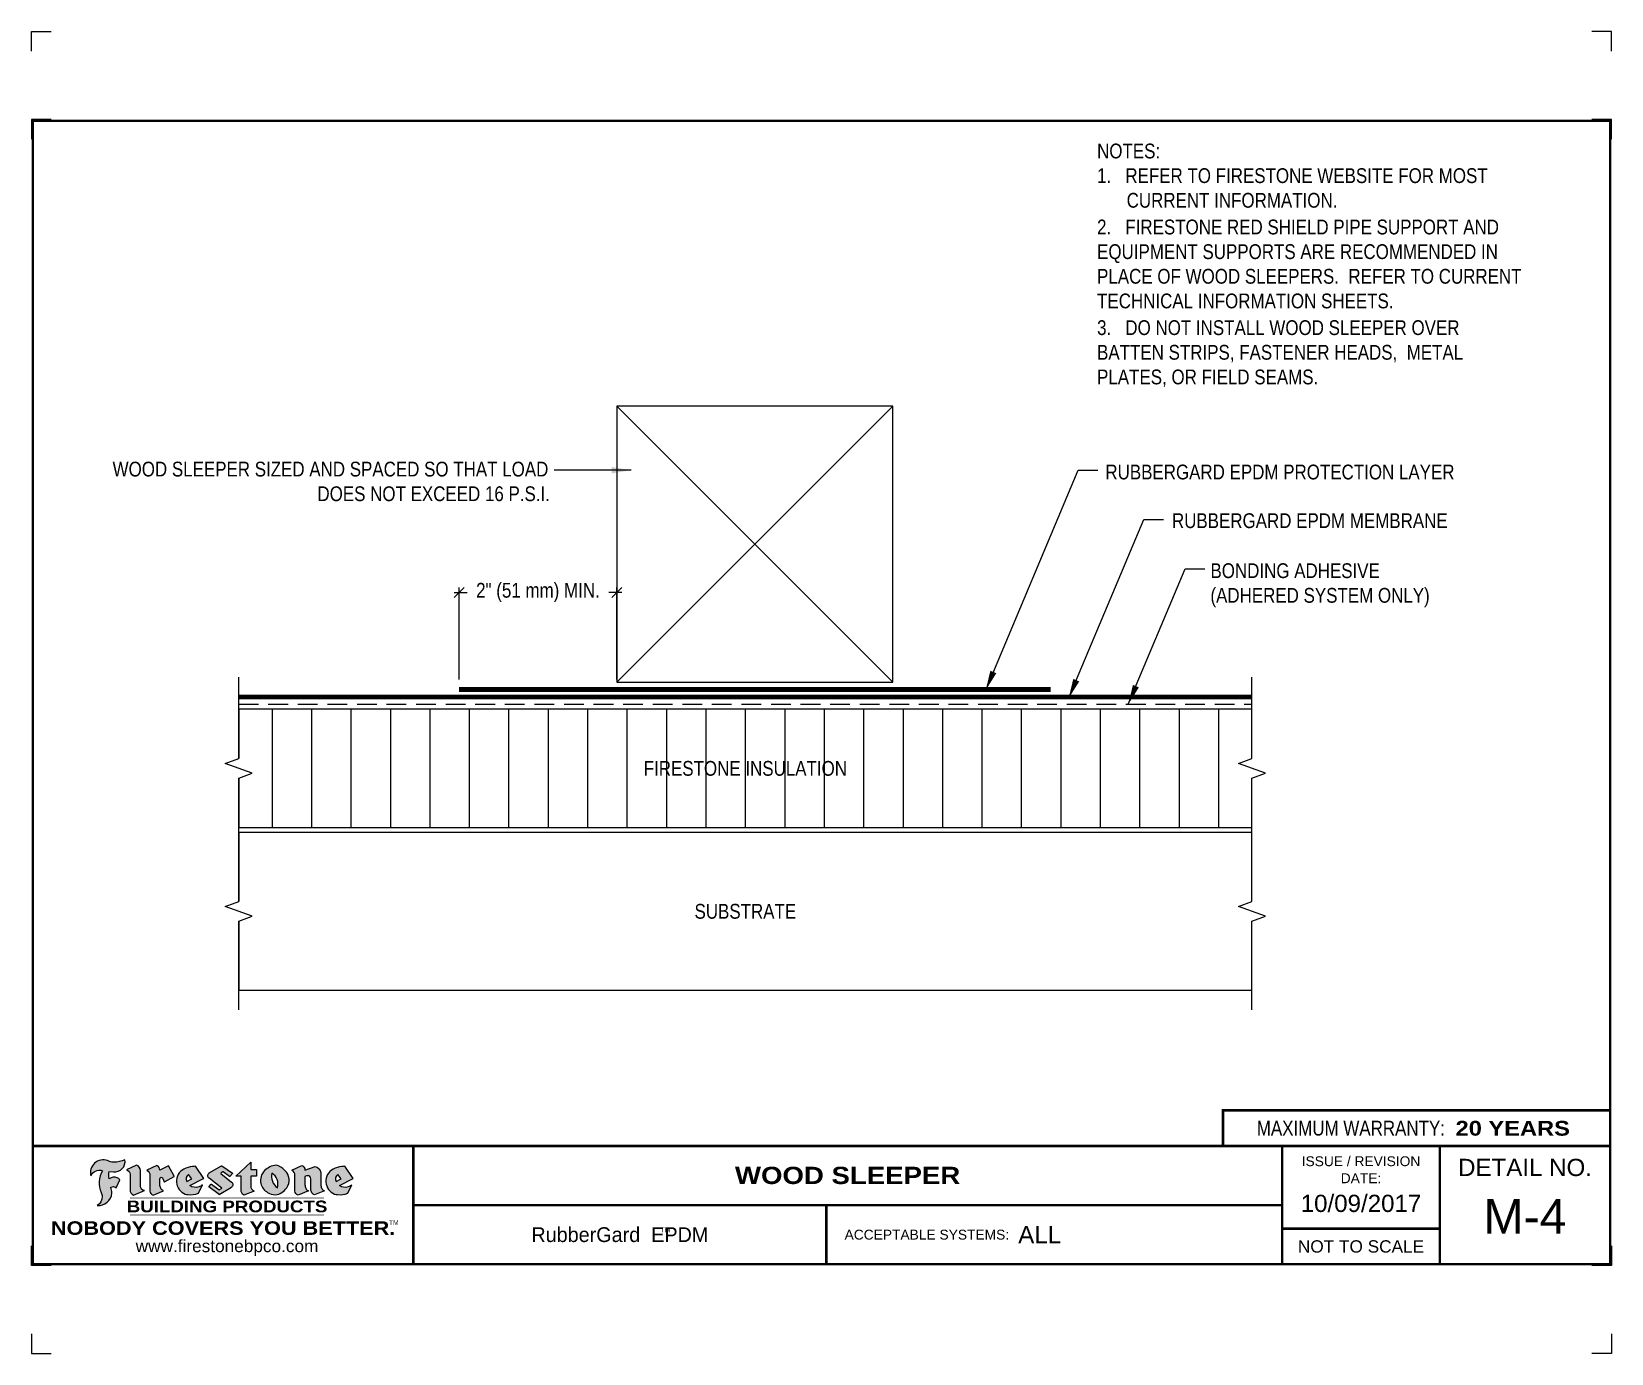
# Model space of a CAD drawing. Header units: inches. Extents: x 299.4 to 319.5, y -152.4 to -135.7.
import ezdxf
from ezdxf.enums import TextEntityAlignment as Align

# ---------------------------------------------------------------- set-up
doc = ezdxf.new("R2010")
doc.units = ezdxf.units.IN
doc.header["$MEASUREMENT"] = 0
doc.linetypes.add('HIDDEN', pattern=[0.375, 0.25, -0.125])
doc.layers.get('0').update_dxf_attribs({"linetype": 'CONTINUOUS'})
doc.layers.get('DEFPOINTS').update_dxf_attribs({"linetype": 'CONTINUOUS'})
for name, color, linetype in [('FSBP-ADHESIVE', 1, 'HIDDEN'), ('FSBP-ANNO-NOTE', 7, 'CONTINUOUS'), ('FSBP-INSULATION', 7, 'CONTINUOUS'), ('FSBP-MEMBRANE', 7, 'CONTINUOUS'), ('FSBP-SUBSTRATE-GENERIC', 9, 'CONTINUOUS'), ('FSBP-TTLB', 7, 'CONTINUOUS'), ('FSBP-TTLB-BORDER', 7, 'CONTINUOUS'), ('FSBP-TTLB-TEXT', 7, 'CONTINUOUS'), ('FSBP-WOOD', 7, 'CONTINUOUS')]:
    doc.layers.add(name, color=color, linetype=linetype)
doc.styles.add('FSBP_ARIAL', font='arial.ttf')
doc.styles.add('FSBP_ARIAL_BOLD', font='')
doc.styles.add('FSBP_ARIAL_NAR', font='ARIALN.TTF')
doc.styles.add('FSBP_BANKGOTHIC', font='bgothm.ttf')
doc.styles.get('FSBP_ARIAL_BOLD').set_extended_font_data('Arial Black')
doc.dimstyles.new('FSBP-DIM', dxfattribs={"dimtxt": 0.1875, "dimasz": 0.125, "dimexe": 0.0625, "dimexo": 0.125, "dimgap": 0.125, "dimtad": 0, "dimdec": 0, "dimzin": 1, "dimdsep": 46, "dimlunit": 4, "dimtxsty": 'FSBP_ARIAL_NAR', "dimblk": 'OBLIQUE', "dimcen": 0.09375, "dimdle": 0.0625, "dimclrd": 256, "dimclre": 256, "dimclrt": 256, "dimadec": 0, "dimazin": 0, "dimtfac": 1, "dimtdec": 0, "dimtmove": 1, "dimatfit": 3, "dimfxl": 1, "dimtolj": 1, "dimtzin": 0, "dimlwd": -1, "dimlwe": -1, "dimarcsym": 0})
doc.dimstyles.new('FSBP-LEADER', dxfattribs={"dimtxt": 0.1875, "dimasz": 0.25, "dimexe": 0.0625, "dimexo": 0.125, "dimgap": 0.125, "dimtad": 0, "dimtih": 1, "dimtoh": 1, "dimdec": 4, "dimzin": 0, "dimdsep": 46, "dimlunit": 4, "dimtxsty": 'FSBP_ARIAL_NAR', "dimcen": 0.09375, "dimclrd": 256, "dimclre": 256, "dimclrt": 256, "dimadec": 0, "dimazin": 0, "dimtfac": 1, "dimtdec": 4, "dimtofl": 0, "dimtmove": 0, "dimatfit": 3, "dimfxl": 1, "dimtolj": 1, "dimtzin": 0, "dimlwd": -1, "dimlwe": -1, "dimarcsym": 0})

# ---------------------------------------------------------------- blocks, each defined once
blk = doc.blocks.new('TTLB-EPDM_1')
at = {"layer": 'FSBP-TTLB-TEXT'}
h = blk.add_hatch(color=1, dxfattribs=at)
edge = h.paths.add_edge_path()
edge.add_arc((1.037309769669573, -0.1982514792917306), 0.1319107607348553, 264.0410451462098, 370.3106169565175)
edge.add_arc((1.027551646585694, 0.1214293576525799), 0.3273056962876235, 270.05058356628535, 295.23459397187514, ccw=False)
edge.add_arc((1.022801957313345, -0.06680179986895154), 0.1391656561713503, 249.3281275763668, 272.0749124149863, ccw=False)
edge.add_line((0.9736743133014443, -0.1970076156048179), (0.9474927838574558, -0.1852745150568325))
edge.add_arc((0.8939498971398288, -0.3394262635682071), 0.1631857907024099, 70.84590087378872, 194.3325259843273)
edge.add_arc((0.8444260109029493, -0.4259936440910768), 0.1179914261095279, 70.96950098067128, 156.9641407594482, ccw=False)
edge.add_arc((1.153141409296894, -0.4684497516079468), 0.3110405457095052, 150.3231137483159, 203.2084295854517)
edge.add_arc((0.7562495500622943, -0.6412608153899899), 0.1218587156617311, 0.8849157075190988, 24.34668939894999, ccw=False)
edge.add_arc((0.7493781665697374, -0.6475258110744375), 0.1289731377238325, -58.36655102076742, 3.6216782311386737, ccw=False)
edge.add_arc((0.8256699029544474, -0.5792158350996106), 0.1783301886510354, 267.2205474105585, 354.1381621173521)
edge.add_arc((0.7903121048625305, -0.6011409294291745), 0.212787892960859, 0.9996158580669322, 21.00503380861244)
edge.add_arc((1.01880712263941, -0.5666691048185161), 0.05136395668415847, 40.82117713173261, 125.52727787225791, ccw=False)
edge.add_line((1.057676976260041, -0.5330924682126437), (1.102776947655911, -0.4308018311949837))
edge.add_arc((1.040858222524664, -0.4699705673995949), 0.07326744446031509, 32.31675181867256, 66.31481236598174)
edge.add_arc((1.032262518825329, -0.5063316993097662), 0.1102246948011782, 69.8179132332389, 125.254734720681)
edge.add_arc((1.127708877207287, -0.368959353531244), 0.1659710644737306, 164.1569669952081, 196.5811013160487, ccw=False)
edge.add_line((0.9680425188342383, -0.3236487780942383), (1.023615334387159, -0.3294494641845773))
h = blk.add_hatch(color=1, dxfattribs=at)
edge = h.paths.add_edge_path()
edge.add_line((1.275239419159561, -0.6223407783464694), (1.415345367376062, -0.5660418822574371))
edge.add_arc((1.421019305783958, -0.5090099247487757), 0.05731350411836949, 181.9717871001989, 264.31851000495806, ccw=False)
edge.add_line((1.363739737527226, -0.5109819325197265), (1.363412352251203, -0.3102363679013962))
edge.add_arc((1.294263659668751, -0.3103491388303989), 0.06914878453844908, 0.0934405599591014, 72.42834396969012)
edge.add_line((1.315139561173908, -0.2444268274366692), (1.186839444240604, -0.3024209471341379))
edge.add_arc((1.175246268095289, -0.3585110609420917), 0.05727567197445628, -0.017399788185912257, 78.322067691347, ccw=False)
edge.add_line((1.232521937428658, -0.3585284546236807), (1.232574268422297, -0.555126496687123))
edge.add_arc((1.305699496415486, -0.5558575689677219), 0.07312888236350451, 179.4272023230205, 245.3845503102953)
h = blk.add_hatch(color=1, dxfattribs=at)
edge = h.paths.add_edge_path()
edge.add_line((1.792026821926584, -0.3839679064720229), (1.722158956877934, -0.2518542302253621))
edge.add_arc((1.720119655279638, -0.2529327078887852), 0.002306916790721817, 27.87197133405656, 117.3766794470751)
edge.add_line((1.719058846382097, -0.250884159729182), (1.610638460368705, -0.3070279753467702))
edge.add_arc((1.547088841662962, -0.3061026658494403), 0.06355635479880145, 359.165808011073, 425.8793658831422)
edge.add_line((1.573061729235633, -0.2480956029480268), (1.446879247402876, -0.3051325108639702))
edge.add_arc((1.407812067100189, -0.370357133046621), 0.07602957263902092, -3.441403975725109, 59.07992244284969, ccw=False)
edge.add_line((1.483704536400296, -0.3749210150788969), (1.483704536400296, -0.5723838140635706))
edge.add_arc((1.54053746518044, -0.568254406115083), 0.05698275005415228, 184.1557352478595, 255.3066498366543)
edge.add_line((1.526084036778343, -0.6233736605654059), (1.657291340682093, -0.570650514527486))
edge.add_arc((1.688298576827198, -0.5021390388423987), 0.0752015358480571, 207.5160880841914, 245.649226723163, ccw=False)
edge.add_arc((1.721050197024907, -0.4914488168456328), 0.1093332836229113, 179.4823365255141, 204.5537900001094, ccw=False)
edge.add_line((1.611721375809452, -0.4904610114968335), (1.611721375809452, -0.4126404716788983))
edge.add_arc((1.628589765097195, -0.414159299036043), 0.01693662875851176, 28.356188110622725, 174.8549701683585, ccw=False)
edge.add_arc((1.627340435522395, -0.4197189881350504), 0.02111886817708033, 22.216893572439517, 40.10213956426492, ccw=False)
edge.add_line((1.646891420738257, -0.4117336534413738), (1.666638796144639, -0.4549750258192233))
edge.add_arc((1.668737246926742, -0.4540167099035481), 0.002306916790685496, 204.545128184284, 299.6323508190091)
edge.add_line((1.669877862091766, -0.4560219186518992), (1.791128135493295, -0.3870515928837648))
edge.add_line((1.791128135493295, -0.3870515928837648), (1.792026821926584, -0.3839679064720229))
h = blk.add_hatch(color=1, dxfattribs=at)
h.paths.add_polyline_path([(2.063388732080512, -0.2583237030618903, 0.02524281661523788), (2.025024361750752, -0.2610532129309178, 0.1213611957758757), (1.901773912052249, -0.3008158885520373, 0.6151668103976068), (1.93274136141747, -0.6099060679591872, 0.05306812109568645), (1.967936229862175, -0.617865745600497, 0.1150932231766138), (2.099126721549737, -0.5994933789882708), (2.151195569562105, -0.4944891916583316, -0.08755405562188731), (2.104230609512001, -0.5187113292177372, -0.265591761123442), (1.992692314386659, -0.5010701623316862), (2.165347897647223, -0.4141184325909109, 0.4518949533370738), (2.166222728871162, -0.4107679608846269)])
h.paths.add_polyline_path([(2.014217313945437, -0.4188965037300676), (1.951113654018855, -0.4515330109460507, -0.3720533890450154), (1.973177450672722, -0.3607130665457561)], flags=16)
h = blk.add_hatch(color=1, dxfattribs=at)
edge = h.paths.add_edge_path()
edge.add_arc((2.260407392426802, -0.3775796671688782), 0.04152450223225729, 123.20805433950699, 232.2027298779723, ccw=False)
edge.add_line((2.237665217914071, -0.3428366421988329), (2.393535971665983, -0.2540943745380986))
edge.add_arc((2.394677353533142, -0.2560991469722482), 0.002306916790741334, 55.64644466176611, 119.65426054492559, ccw=False)
edge.add_line((2.395979141996861, -0.2541946229174954), (2.531809646140459, -0.3470380726374032))
edge.add_arc((2.530468902927946, -0.3489153772789875), 0.002306916790700397, -42.731101238422525, 54.4661353739603, ccw=False)
edge.add_line((2.532163440279987, -0.3504807552658491), (2.498457913851155, -0.3869673252714421))
edge.add_arc((2.496763376499139, -0.3854019472845934), 0.002306916790672934, 233.7527076894875, 317.26889876138785, ccw=False)
edge.add_line((2.495399362263356, -0.38726241234572), (2.413849913492982, -0.3274738082119626))
edge.add_arc((2.412485899257181, -0.3293342732731342), 0.002306916790720064, 53.75270768979358, 124.4135619297835)
edge.add_line((2.41118211687575, -0.3274311136421062), (2.382933981293377, -0.346782838468144))
edge.add_arc((2.38423776367478, -0.3486859980991606), 0.002306916790694898, 124.4135619293799, 231.8459020253626)
edge.add_line((2.382812599816248, -0.3505000469010184), (2.519899969301207, -0.4581994452042721))
edge.add_arc((2.494247019847682, -0.4908523236374461), 0.04152450223225742, -55.21225898295222, 51.84590202520428, ccw=False)
edge.add_line((2.517938320565804, -0.5249552055672808), (2.364434947484597, -0.6179520922513717))
edge.add_arc((2.36323960192349, -0.6159790200102006), 0.002306916790726996, 233.2955624372927, 301.20872157023314, ccw=False)
edge.add_line((2.361860787187538, -0.6178285429225383), (2.231266621301074, -0.5204709167214361))
edge.add_arc((2.232647938930649, -0.5186232623475259), 0.002306916790697672, 135.5134179846393, 233.21798691998708, ccw=False)
edge.add_line((2.231002150870836, -0.5170067083764565), (2.262839375599356, -0.4845937328397696))
edge.add_arc((2.264485163659225, -0.4862102868108537), 0.002306916790748497, 53.0352839999411, 135.513417985369, ccw=False)
edge.add_line((2.265872365996302, -0.4843670465239001), (2.361834678328762, -0.5565872257804898))
edge.add_arc((2.363221880665761, -0.5547439854936304), 0.002306916790627066, 233.0352840000685, 302.2362632414394)
edge.add_line((2.36445241715569, -0.5566953042850713), (2.39428499383348, -0.5378823484768844))
edge.add_arc((2.393054457343549, -0.5359310296853765), 0.002306916790685166, 302.2362632406177, 412.2027298768422)
edge.add_line((2.394468296066179, -0.5341081404551886), (2.234958295420142, -0.4103916733127022))
h = blk.add_hatch(color=1, dxfattribs=at)
edge = h.paths.add_edge_path()
edge.add_line((2.763460561272041, -0.2072496393923444), (2.763460561272041, -0.2969520779963801))
edge.add_arc((2.765767478062699, -0.2969520779963943), 0.00230691679065842, 179.9999999996471, 269.9999999996471)
edge.add_line((2.765767478062685, -0.2992589947870528), (2.835417693520355, -0.2992589947870528))
edge.add_arc((2.835417693520355, -0.3015659115777538), 0.002306916790701052, 0, 90, ccw=False)
edge.add_line((2.837724610311056, -0.3015659115777538), (2.837724610311056, -0.3790761307453892))
edge.add_arc((2.83541769352037, -0.3790761307453749), 0.002306916790686842, 269.99999999964706, 359.99999999964706, ccw=False)
edge.add_line((2.835417693520355, -0.3813830475360618), (2.765767478062685, -0.3813830475360618))
edge.add_arc((2.765767478062699, -0.3836899643267202), 0.00230691679065842, 90.00000000035294, 180.0000000003529)
edge.add_line((2.763460561272041, -0.3836899643267344), (2.763460561272041, -0.5033995910642801))
edge.add_arc((2.836735953378943, -0.5071368822038516), 0.07337063740681413, 177.0802527808789, 245.3249543133826)
edge.add_line((2.806105814540615, -0.5738080530967267), (2.674529557384915, -0.6226036013049594))
edge.add_arc((2.708610405062069, -0.564298408791804), 0.06753517344606039, 177.0345319916277, 239.6926428024901, ccw=False)
edge.add_line((2.641165668230087, -0.560804539009709), (2.641165668230087, -0.3836899643267344))
edge.add_arc((2.638858751439429, -0.3836899643267202), 0.00230691679065842, 359.9999999996471, 449.999999999647)
edge.add_line((2.638858751439443, -0.3813830475360618), (2.572857950769389, -0.3813830475360618))
edge.add_line((2.572857950769389, -0.3813830475360618), (2.763460561272041, -0.2072496393923444))
h = blk.add_hatch(color=1, dxfattribs=at)
edge = h.paths.add_edge_path(flags=16)
edge.add_arc((2.940363509127394, -0.4847985213681437), 0.1684614578629418, 344.5558804047865, 417.0140046669545)
edge.add_arc((3.194458079644619, -0.3883534532477785), 0.1684614578629414, 164.5558804047864, 237.0140046669546)
edge = h.paths.add_edge_path()
edge.add_arc((3.069375116502199, -0.4399344555144872), 0.1828726885096673, 136.0914512150047, 191.213418978326)
edge.add_arc((3.064939550433406, -0.4318234379590333), 0.1803148804748503, 194.0167254156723, 240.6663730831859)
edge.add_arc((3.098047041778981, -0.3845058757092554), 0.2378525180183701, 239.2975390661776, 264.2889872773176)
edge.add_arc((3.04884478212623, -0.4190232383793012), 0.203760689247156, 277.1986764832036, 326.503572961274)
edge.add_arc((3.077739326803546, -0.4341046616465112), 0.171374865791709, 325.3768876809902, 406.3828327799087)
edge.add_arc((3.011839488065919, -0.4896144380417797), 0.2571945645850002, 44.28462553519766, 73.82901434867304)
edge.add_arc((3.117152499586992, -0.4983433120546693), 0.2579560664039132, 97.50292863483666, 134.1039137579027)
h = blk.add_hatch(color=1, dxfattribs=at)
edge = h.paths.add_edge_path()
edge.add_line((3.322690228557462, -0.5721896537377091), (3.322690228557462, -0.3749210150788969))
edge.add_arc((3.246797759257384, -0.3703571330465745), 0.076029572638996, 356.5585960242387, 419.0799224428129)
edge.add_line((3.285864939560099, -0.3051325108639702), (3.412047421392799, -0.2480956029480268))
edge.add_arc((3.386074533820159, -0.3061026658494941), 0.06355635479883807, 0.3962622833877276, 65.87936588318718, ccw=False)
edge.add_line((3.449629368605429, -0.3056631084210863), (3.580526418688805, -0.2593848434574539))
edge.add_arc((3.555744121700958, -0.3530904070730321), 0.09692726601172152, 2.366977007666776, 75.18615851992018, ccw=False)
edge.add_line((3.652588689330287, -0.3490873311063041), (3.652588689330287, -0.4883770011386872))
edge.add_arc((3.761877549389556, -0.4914934052703811), 0.1093332836229047, 178.3666365323574, 204.5537900000422)
edge.add_arc((3.729125929191727, -0.5021836272670953), 0.07520153584796169, 207.5160880841711, 245.2240541443093)
edge.add_line((3.697611150971852, -0.5704631245385627), (3.572585913552643, -0.6207021253773775))
edge.add_arc((3.59534718600759, -0.5526356419907701), 0.07177131519198746, 180.3328587115751, 251.51018566665869, ccw=False)
edge.add_line((3.523577081955409, -0.5530525936986663), (3.523577081955409, -0.4153032515383615))
edge.add_arc((3.486319529276879, -0.4148773504126441), 0.0372599868942854, 359.3450650296066, 449.0500281941028)
edge.add_arc((3.482769874121713, -0.4419622099033496), 0.06447454900600783, 86.29402372314017, 119.8211331593848)
edge.add_line((3.450707067966732, -0.3860252459975726), (3.450707067966732, -0.4904610114968335))
edge.add_arc((3.560035889182251, -0.491448816845647), 0.1093332836229751, 179.4823365255069, 204.5537900001023)
edge.add_arc((3.527284268984408, -0.5021390388424952), 0.07520153584796385, 207.5160880841699, 245.6492267231416)
edge.add_line((3.496277032839316, -0.570650514527486), (3.365069728935509, -0.6233736605654059))
edge.add_arc((3.37950248606194, -0.5682868177318081), 0.05694615642555727, 183.9298782390169, 255.318496325343, ccw=False)
h = blk.add_hatch(color=1, dxfattribs=at)
h.paths.add_polyline_path([(3.957695472291277, -0.2583237030618903, 0.02524281661523822), (3.919331101961575, -0.2610532129309178, 0.1085638477195505), (3.807890832595604, -0.2939221658134414, 0.6425897848490651), (3.827048101628293, -0.6099060679591872, 0.05306812109569052), (3.862242970072884, -0.617865745600497, 0.1150932231766133), (3.993433461760503, -0.5994933789882708), (4.045502309772871, -0.4944891916583316, -0.08755405562189084), (3.998537349722767, -0.5187113292177372, -0.2655917611234366), (3.886999054597368, -0.5010701623316862), (4.059654637857989, -0.4141184325909109, 0.4518949533370731), (4.060529469081928, -0.4107679608846269)])
h.paths.add_polyline_path([(3.90852405415626, -0.4188965037300676), (3.845420394229677, -0.4515330109460507, -0.3720533890450147), (3.867484190883488, -0.3607130665457561)], flags=16)
at = {"layer": 'DEFPOINTS', "linetype": 'Continuous', "ltscale": 1.75}
for points in [[(-0.015625, 13.88083333333333), (-0.015625, 14.13083333333333), (0.234375, 14.13083333333333)], [(20.01562500000003, 13.88083333333333), (20.01562500000003, 14.13083333333333), (19.76562500000003, 14.13083333333333)], [(-0.015625, -2.380833333333342), (-0.015625, -2.630833333333342), (0.234375, -2.630833333333342)], [(20.01562500000003, -2.380833333333342), (20.01562500000003, -2.630833333333342), (19.76562500000003, -2.630833333333342)]]:
    blk.add_lwpolyline(points, dxfattribs=at)
at = {"layer": 'DEFPOINTS', "color": 1}
for points in [[(0.234375, 13.015625), (-0.015625, 13.015625), (-0.015625, 12.765625)], [(20.015625, 12.765625), (20.015625, 13.015625), (19.765625, 13.015625)], [(0.234375, -1.515625), (-0.015625, -1.515625), (-0.015625, -1.265625)], [(20.015625, -1.265625), (20.015625, -1.515625), (19.765625, -1.515625)]]:
    blk.add_lwpolyline(points, dxfattribs=at)
at = {"layer": 'FSBP-TTLB', "const_width": 0.03125}
blk.add_lwpolyline([(15.09028770518938, 0), (20, 0), (20, 0.4512598240669945), (15.09028770518938, 0.4512598240669945)], close=True, dxfattribs=at)
for points in [[(0, 0), (0, -1.5), (20, -1.5), (20, 0), (0, 0)], [(4.825208527206769, 0), (4.825208527206769, -0.75)], [(15.84028770518938, 0), (15.84028770518938, -1.5)], [(17.84110496735593, 0), (17.84110496735593, -1.5)], [(20, 0), (20, -1.5)], [(4.825208527206769, -0.75), (15.84028770518938, -0.75)], [(4.825208527206769, -0.75), (4.825208527206769, -1.5)], [(15.84028770518938, -1.048740175933006), (17.84110496735593, -1.048740175933006)]]:
    blk.add_lwpolyline(points, dxfattribs=at)
at = {"layer": 'FSBP-TTLB-BORDER', "const_width": 0.03125}
blk.add_lwpolyline([(20, 0), (20, 13), (0, 13), (0, 0)], dxfattribs=at)
at = {"layer": 'FSBP-TTLB-TEXT', "color": 1}
blk.add_line((0.7358432058323388, -0.379822754145593), (0.7358432058323388, -0.379822754145593), dxfattribs=at)
for points in [[(1.023615323725323, -0.3294494630716969, 0.5000510906601082), (1.167090420776901, -0.1746414942047778, -0.1103304102359608), (1.027840608309816, -0.2058762110801382, -0.09957876667165425), (0.9736743133014443, -0.1970076156048179), (0.9474927838574558, -0.1852745150568325, 0.5978159689075124), (0.7358432058323388, -0.379822754145593, -0.3938834584182213), (0.8828996422548698, -0.3144510229727047, 0.2349406564350952), (0.86727108227484, -0.5910237178633082, -0.1027304183841549), (0.8780937320133262, -0.6393788197974146, -0.2772692352614086), (0.8170223912655956, -0.7573362346216896, 0.3985429150902959), (1.003067614090241, -0.5974286950643517, 0.0875124847930418), (0.9889600163401155, -0.5248671157293501, -0.3874031597924062), (1.057676976260041, -0.5330924682126437), (1.102776947655911, -0.4308018311949837, 0.1494423498871741), (1.07029056398062, -0.4028746979725923, 0.2467195073738216), (0.9686394281704906, -0.4163228904100862, -0.1424285161541127), (0.9680425188342383, -0.3236487780942383), (1.023615334387159, -0.3294494641845773)], [(2.166222728871162, -0.4107679608846269), (2.063388732080512, -0.2583237030618903, 0.02524281661523788), (2.025024361750752, -0.2610532129309178, 0.1085638477195265), (1.913584092384895, -0.2939221658134414, 0.6425897848491228), (1.93274136141747, -0.6099060679591872, 0.05306812109568648), (1.967936229862175, -0.617865745600497, 0.1150932231766137), (2.099126721549737, -0.5994933789882708), (2.151195569562105, -0.4944891916583316, -0.0875540556218873), (2.104230609512001, -0.5187113292177372, -0.2655917611234418), (1.992692314386659, -0.5010701623316862), (2.165347897647223, -0.4141184325909109)], [(2.763460561272041, -0.2072496393923444), (2.763460561272041, -0.2969520779963801, 0.4142135623730958), (2.765767478062685, -0.2992589947870528), (2.835417693520355, -0.2992589947870528, -0.414213562373095), (2.837724610311056, -0.3015659115777538), (2.837724610311056, -0.3790761307453892, -0.4142135623730938), (2.835417693520355, -0.3813830475360618), (2.765767478062685, -0.3813830475360618, 0.4142135623730958), (2.763460561272041, -0.3836899643267344), (2.763460561272041, -0.5033995910642801, 0.3068985753588853), (2.806105814540615, -0.5738080530967267), (2.674529557384915, -0.6226036013049594, -0.2804194150632976), (2.641165668230087, -0.560804539009709), (2.641165668230087, -0.3836899643267344, 0.414213562373095), (2.638858751439443, -0.3813830475360618), (2.572857950769389, -0.3813830475360618), (2.763460561272041, -0.2072496393923444)], [(4.060529469081928, -0.4107679608846269), (3.957695472291277, -0.2583237030618903, 0.02524281661523788), (3.919331101961575, -0.2610532129309178, 0.1085638477195265), (3.807890832595604, -0.2939221658134414, 0.6425897848491228), (3.827048101628293, -0.6099060679591872, 0.05306812109568648), (3.862242970072884, -0.617865745600497, 0.1150932231766137), (3.993433461760503, -0.5994933789882708), (4.045502309772871, -0.4944891916583316, -0.0875540556218873), (3.998537349722767, -0.5187113292177372, -0.2655917611234418), (3.886999054597368, -0.5010701623316862), (4.059654637857989, -0.4141184325909109)], [(4.059654637857989, -0.4141184325909109, 0.4518949533370731), (4.060529469081928, -0.4107679608846269, 0.4518949533370731)]]:
    blk.add_lwpolyline(points, format="xyb", dxfattribs=at)
for points in [[(1.275239419159561, -0.6223407783464694), (1.415345367376062, -0.5660418822574371, -0.3756100036733062), (1.363739737527226, -0.5109819325197265), (1.363412352251203, -0.3102363679013962, 0.3265360292958048), (1.315139561173908, -0.2444268274366692), (1.186839444240604, -0.3024209471341379, -0.3557863980845349), (1.232521937428658, -0.3585284546236807), (1.232574268422297, -0.555126496687123, 0.2960110723418457)], [(1.792026821926584, -0.3839679064720229), (1.722158956877934, -0.2518542302253621, 0.4116839150163434), (1.719058846382097, -0.250884159729182), (1.610638460368705, -0.3070279753467702, 0.2996033003794034), (1.573061729235633, -0.2480956029480268), (1.446879247402876, -0.3051325108639702, -0.2797757560995365), (1.483704536400296, -0.3749210150788969), (1.483704536400296, -0.5723838140635706, 0.320828638474519), (1.526084036778343, -0.6233736605654059), (1.657291340682093, -0.570650514527486, -0.1679398621276611), (1.621603752698661, -0.5368819723450571, -0.1098333365370753), (1.611721375809452, -0.4904610114968335), (1.611721375809452, -0.4126404716788983, -0.743334502655012), (1.64349420176768, -0.4061152228778298, -0.07819791644735608), (1.646891420738257, -0.4117336534413738), (1.666638796144639, -0.4549750258192233, 0.4404648714563479), (1.669877862091766, -0.4560219186518992), (1.791128135493295, -0.3870515928837648)], [(1.951113654018855, -0.4515330109460507), (2.014217313945437, -0.4188965037300676), (1.973177450672722, -0.3607130665457561, 0.3720533890450154)], [(2.234958295420142, -0.4103916733127022, -0.5150044486718882), (2.237665217914071, -0.3428366421988329), (2.393535971665983, -0.2540943745380986, -0.2867822934100265), (2.395979141996861, -0.2541946229174954), (2.531809646140459, -0.3470380726374032, -0.4515027974650387), (2.532163440279987, -0.3504807552658491), (2.498457913851155, -0.3869673252714421, -0.3814439164929681), (2.495399362263356, -0.38726241234572), (2.413849913492982, -0.3274738082119626, 0.3184718635035665), (2.41118211687575, -0.3274311136421062), (2.382933981293377, -0.346782838468144, 0.5064094529656681), (2.382812599816248, -0.3505000469010184), (2.519899969301207, -0.4581994452042721, -0.5043597839115849), (2.517938320565804, -0.5249552055672808), (2.364434947484597, -0.6179520922513717, -0.3053163970316367), (2.361860787187538, -0.6178285429225383), (2.231266621301074, -0.5204709167214361, -0.4541703869768119), (2.231002150870836, -0.5170067083764565), (2.262839375599356, -0.4845937328397696, -0.3762644290664977), (2.265872365996302, -0.4843670465239001), (2.361834678328762, -0.5565872257804898, 0.3114700032088108), (2.36445241715569, -0.5566953042850713), (2.39428499383348, -0.5378823484768844, 0.520381097387146), (2.394468296066179, -0.5341081404551886)], [(2.937624918725987, -0.3131105398334029, 0.2452625673097023), (2.889993533867141, -0.4754966266250307, 0.2064059665179019), (2.976604338974084, -0.5890186876871866, 0.1094800500670344), (3.074378098474654, -0.6211778035979165, 0.2185147641853038), (3.218764944843201, -0.5314757029352819, 0.3689489483072479), (3.195959963110113, -0.3100352223135445, 0.1296305888694145), (3.0834694040758, -0.242595816912754, 0.1610736375384317)], [(3.10274193015772, -0.5296595419651595, 0.3271311138286319), (3.032079658614293, -0.3434924326507627, 0.3271311138286322)], [(3.322690228557462, -0.5721896537377091), (3.322690228557462, -0.3749210150788969, 0.2797757560995341), (3.285864939560099, -0.3051325108639702), (3.412047421392799, -0.2480956029480268, -0.2937618496109166), (3.449629368605429, -0.3056631084210863), (3.580526418688805, -0.2593848434574539, -0.3288760160581939), (3.652588689330287, -0.3490873311063041), (3.652588689330287, -0.4883770011386872, 0.114762897203527), (3.662431105063263, -0.536926560769686, 0.166032965990522), (3.697611150971852, -0.5704631245385627), (3.572585913552643, -0.6207021253773775, -0.3209557512194564), (3.523577081955409, -0.5530525936986663), (3.523577081955409, -0.4153032515383615, 0.4127061514896111), (3.48693727661589, -0.3776224848030694, 0.1473421876160361), (3.450707067966732, -0.3860252459975726), (3.450707067966732, -0.4904610114968335, 0.1098333365370753), (3.460589444855941, -0.5368819723450855, 0.1679398621276611), (3.496277032839316, -0.570650514527486), (3.365069728935509, -0.6233736605654059, -0.3219729545308964), (3.322690228557462, -0.5721896537377091, 29.1476284739)], [(3.845420394229677, -0.4515330109460507), (3.90852405415626, -0.4188965037300676), (3.867484190883488, -0.3607130665457561, 0.3720533890450154)]]:
    blk.add_lwpolyline(points, format="xyb", close=True, dxfattribs=at)
at = {"layer": 'FSBP-TTLB-TEXT'}
for points, const_width in [([(1.233926579809207, -0.6584455781731435), (3.691229482685259, -0.6584455781731577)], 0.0078125), ([(10.06152282927678, -0.75), (10.06152282927678, -1.5)], 0.03125), ([(1.233926579809207, -0.8761560960495984), (3.691229482685259, -0.8761560960495842)], 0.0078125)]:
    blk.add_lwpolyline(points, dxfattribs=dict(at, const_width=const_width))
at = {"layer": 'FSBP-TTLB-TEXT', "color": 1}
for centre, start, end in [((1.789987520328282, -0.3850463841354355), 299.6323508193319, 27.87197133380463), ((2.164310260790558, -0.412058050385383), 296.7304547840455, 34.00233684987403)]:
    blk.add_arc(centre, 0.00230691679068068, start, end, dxfattribs=at)
at = {"layer": 'FSBP-TTLB-TEXT', "style": 'FSBP_ARIAL_NAR'}
blk.add_text('MAXIMUM WARRANTY:', height=0.1875, dxfattribs=at).set_placement((17.90516569312837, 0.2256299120335257), align=Align.MIDDLE_RIGHT)
at = {"layer": 'FSBP-TTLB-TEXT'}
for s, height, style, p in [('ISSUE / REVISION', 0.125, 'FSBP_ARIAL', (16.84069633627263, -0.1938496373466023)), ('DETAIL NO.', 0.21875, 'FSBP_ARIAL', (18.92055248367797, -0.2724398367368792)), ('DATE:', 0.125, 'FSBP_ARIAL', (16.84069633627263, -0.409973105348854)), ('www.firestonebpco.com', 0.15625, 'FSBP_ARIAL', (2.462578031247233, -1.268657306740124)), ('RubberGard  EPDM', 0.1875, 'FSBP_BANKGOTHIC', (7.443365678241776, -1.125)), ('TM', 0.0625, 'FSBP_BANKGOTHIC', (8.023397742165457, -1.062518816683806)), ('NOT TO SCALE', 0.15625, 'FSBP_ARIAL', (16.84069633627263, -1.274370087966503))]:
    blk.add_text(s, height=height, dxfattribs=dict(at, style=style)).set_placement(p, align=Align.MIDDLE_CENTER)
at = {"layer": 'FSBP-TTLB-TEXT', "lineweight": 18, "style": 'FSBP_ARIAL_BOLD'}
blk.add_text('BUILDING PRODUCTS', height=0.1484375, dxfattribs=at).set_placement((2.462578031247233, -0.7673008371113639), align=Align.MIDDLE_CENTER)
at = {"layer": 'FSBP-TTLB-TEXT', "color": 1}
for s, height, style, p in [('NOBODY COVERS YOU BETTER.', 0.171875, 'FSBP_ARIAL_BOLD', (2.412604263603384, -1.041650450587369)), ('TM', 0.0625, 'FSBP_BANKGOTHIC', (4.576671173373001, -0.9725745042934193))]:
    blk.add_text(s, height=height, dxfattribs=dict(at, style=style)).set_placement(p, align=Align.MIDDLE_CENTER)
at = {"layer": 'FSBP-TTLB-TEXT', "style": 'FSBP_ARIAL'}
blk.add_text('ACCEPTABLE SYSTEMS:', height=0.125, dxfattribs=at).set_placement((10.29281281591562, -1.125), align=Align.MIDDLE_LEFT)
at = {"layer": 'FSBP-TTLB-TEXT'}
for tag, height, style, p in [('MAXIMUM_WARRANTY', 0.1875, 'FSBP_ARIAL_BOLD', (18.03987100774941, 0.2240244307510579)), ('ACCPT_SYSTEMS', 0.21875, 'FSBP_ARIAL', (12.49438170418193, -1.125))]:
    blk.add_attdef(tag, text='', height=height, dxfattribs=dict(at, style=style)).set_placement(p, align=Align.MIDDLE_LEFT)
for tag, height, style, p in [('DETAIL_DESCP_LINE_1', 0.21875, 'FSBP_ARIAL_BOLD', (10.33118450231211, -0.3736318192489421)), ('ISSUE_REV_DATE', 0.21875, 'FSBP_ARIAL', (16.84069633627263, -0.7282559425942452)), ('DETAIL_NUMBER', 0.4375, 'FSBP_ARIAL', (18.91941590748775, -0.8931630692489421))]:
    blk.add_attdef(tag, text='', height=height, dxfattribs=dict(at, style=style)).set_placement(p, align=Align.MIDDLE_CENTER)
blk = doc.blocks.new('_OBLIQUE')
at = {"color": 0, "linetype": 'ByBlock'}
blk.add_line((-0.5, -0.5), (0.5, 0.5), dxfattribs=at)
blk = doc.blocks.new('*D3')
at = {"layer": 'DEFPOINTS', "color": 0, "transparency": 16777216}
for p in [(306.8675676191195, -142.7675828729799), (304.8675676191195, -143.9978172728441), (306.8675676191195, -143.9978172728441)]:
    blk.add_point(p, dxfattribs=at)
at = {"layer": 'FSBP-ANNO-NOTE', "transparency": 16777216}
for p, q in [((304.8050676191195, -142.7675828729799), (304.9707608319436, -142.7675828729799)), ((304.8675676191195, -143.8728172728441), (304.8675676191195, -142.7050828729799)), ((306.9300676191195, -142.7675828729799), (306.7643744062955, -142.7675828729799)), ((306.8675676191195, -143.8728172728441), (306.8675676191195, -142.7050828729799))]:
    blk.add_line(p, q, dxfattribs=at)
at = {"layer": 'FSBP-ANNO-NOTE', "transparency": 16777216, "xscale": 0.125, "yscale": 0.125, "zscale": 0.125, "rotation": 180}
blk.add_blockref('_OBLIQUE', (304.8675676191195, -142.7675828729799), dxfattribs=at)
at = {"layer": 'FSBP-ANNO-NOTE', "transparency": 16777216, "xscale": 0.125, "yscale": 0.125, "zscale": 0.125}
blk.add_blockref('_OBLIQUE', (306.8675676191195, -142.7675828729799), dxfattribs=at)
at = {"layer": 'FSBP-ANNO-NOTE', "transparency": 16777216, "insert": (305.8675676191195, -142.7675828729799), "char_height": 0.1875, "attachment_point": 5, "style": 'FSBP_ARIAL_NAR'}
blk.add_mtext('\\A1;2" (51 mm) MIN.', dxfattribs=at)

msp = doc.modelspace()

# ---------------------------------------------------------------- hatches: boundary and pattern name
at = {"layer": 'FSBP-INSULATION'}
h = msp.add_hatch(dxfattribs=at)
h.set_pattern_fill('LINE', color=256, scale=4, angle=90, style=0)
h.set_pattern_definition([(90, (-5.684341886080801e-14, -53.03499999999993), (-0.5, 3.061515884555943e-17), [])])
h.paths.add_polyline_path([(314.9209374544867, -145.7478172728441), (314.9209374544868, -144.9978172728441), (314.7492201157708, -144.9353172728441), (314.9209374544868, -144.8728172728441), (314.9209374544868, -144.2478172728441), (302.073457374641, -144.2478172728441), (302.0734573746409, -144.9978172728441), (302.2451747133568, -145.0603172728441), (302.0734573746409, -145.1228172728441), (302.0734573746409, -145.7478172728441)])
h.paths.add_polyline_path([(307.1598530250686, -145.1432704617937), (309.8345418040591, -145.1432704617937), (309.8345418040591, -144.8522361848496), (307.1598530250686, -144.8522361848496)], flags=24)

# ---------------------------------------------------------------- linework, layer by layer
at = {"layer": 'FSBP-ADHESIVE', "linetype": 'HIDDEN'}
msp.add_line((302.073457374641, -144.1853172728441), (314.9209374544868, -144.1853172728441), dxfattribs=at)
at = {"layer": 'FSBP-INSULATION', "linetype": 'Continuous'}
for points in [[(302.073457374641, -145.7478172728441), (302.073457374641, -145.1228172728441), (302.2451747133568, -145.0603172728441), (301.9017400359251, -144.9353172728441), (302.073457374641, -144.8728172728441), (302.073457374641, -143.8415672728441)], [(314.9209374544868, -145.7478172728441), (314.9209374544868, -145.1228172728441), (315.0926547932027, -145.0603172728441), (314.7492201157709, -144.9353172728441), (314.9209374544868, -144.8728172728441), (314.9209374544868, -143.8415672728441)]]:
    msp.add_lwpolyline(points, dxfattribs=at)
at = {"layer": 'FSBP-INSULATION'}
for points in [[(314.9209374544868, -144.2478172728441), (302.073457374641, -144.2478172728441), (302.073457374641, -144.8728172728441)], [(302.073457374641, -145.1228172728441), (302.073457374641, -145.7478172728441), (314.9209374544868, -145.7478172728441)]]:
    msp.add_lwpolyline(points, dxfattribs=at)
at = {"layer": 'FSBP-MEMBRANE', "const_width": 0.06}
for points in [[(304.8675676191195, -143.9978172728441), (312.3675676191195, -143.9978172728441)], [(302.073457374641, -144.0915672728441), (314.9209374544868, -144.0915672728441)]]:
    msp.add_lwpolyline(points, dxfattribs=at)
at = {"layer": 'FSBP-SUBSTRATE-GENERIC'}
for points in [[(302.073457374641, -148.0603172728441), (302.073457374641, -146.9353172728441), (302.2451747133568, -146.8728172728441), (301.9017400359251, -146.7478172728441), (302.073457374641, -146.6853172728441), (302.073457374641, -145.7478172728441)], [(314.9209374544868, -145.8103172728441), (302.073457374641, -145.8103172728442), (302.073457374641, -146.6853172728441)], [(314.9209374544868, -148.0603172728441), (314.9209374544868, -146.9353172728441), (315.0926547932027, -146.8728172728441), (314.7492201157709, -146.7478172728441), (314.9209374544868, -146.6853172728441), (314.9209374544868, -145.7478172728441)], [(302.073457374641, -146.9353172728441), (302.073457374641, -147.8103172728441), (314.9209374544868, -147.8103172728441)]]:
    msp.add_lwpolyline(points, dxfattribs=at)
at = {"layer": 'FSBP-WOOD'}
for p, q in [((306.8675676191195, -143.9040672728441), (310.3675676191195, -140.4040672728441)), ((306.8675676191195, -140.4040672728441), (310.3675676191195, -143.9040672728441))]:
    msp.add_line(p, q, dxfattribs=at)
msp.add_lwpolyline([(310.3675676191195, -140.4040672728441), (306.8675676191195, -140.4040672728441), (306.8675676191195, -143.9040672728441), (310.3675676191195, -143.9040672728441)], close=True, dxfattribs=at)

# ---------------------------------------------------------------- block references
msp.add_blockref('TTLB-EPDM_1', (299.4627011304548, -149.7857045035641)).add_auto_attribs({'DETAIL_DESCP_LINE_1': 'WOOD SLEEPER', 'ACCPT_SYSTEMS': 'ALL', 'ISSUE_REV_DATE': '10/09/2017', 'DETAIL_NUMBER': 'M-4', 'MAXIMUM_WARRANTY': '20 YEARS'})

# ---------------------------------------------------------------- texts
at = {"layer": 'FSBP-ANNO-NOTE', "style": 'FSBP_ARIAL_NAR'}
for s, p in [('FIRESTONE INSULATION', (308.4971974145639, -144.9978172728441)), ('SUBSTRATE', (308.4971974145639, -146.8103172728441))]:
    msp.add_text(s, height=0.1875, dxfattribs=at).set_placement(p, align=Align.MIDDLE_CENTER)
at = {"layer": 'FSBP-ANNO-NOTE', "char_height": 0.1875, "attachment_point": 1, "style": 'FSBP_ARIAL_NAR'}
for s, width, gutter_width, heights, insert in [('NOTES:\\P\\pi-0.375,l0.375;1.   REFER TO FIRESTONE WEBSITE FOR MOST CURRENT INFORMATION.\\P\\pi0,l0;{\\H0.083333x;\\P\\pi-0.375,l0.375;}2.   FIRESTONE RED SHIELD PIPE SUPPORT AND EQUIPMENT SUPPORTS ARE RECOMMENDED IN PLACE OF WOOD SLEEPERS.  REFER TO CURRENT TECHNICAL INFORMATION SHEETS. \\P{\\H0.083333x;\\P}3.   DO NOT INSTALL WOOD SLEEPER OVER \\P\\pi0;BATTEN STRIPS, FASTENER HEADS,  METAL PLATES, OR FIELD SEAMS.', 5.539432600347936, 5, [3.358811112282638], (312.9570978670581, -137.0752002136414)), ('\\pi0.076193;WOOD SLEEPER SIZED AND SPACED SO THAT LOAD \\P\\pi2.6733;DOES NOT EXCEED 16 P.S.I. ', 5.587107143475805, 2.5, [0], (300.3980993746281, -141.1090351973853)), ('RUBBERGARD EPDM PROTECTION LAYER', 5.233866889040598, 2.5, [0], (313.0623110859229, -141.1460783913182)), ('RUBBERGARD EPDM MEMBRANE', 4.251728631059621, 2.5, [0], (313.9066599911101, -141.7631342016885)), ('BONDING ADHESIVE\\P(ADHERED SYSTEM ONLY)', 3.301437677684589, 2.5, [0], (314.3944742993735, -142.3972535164394))]:
    msp.add_mtext_dynamic_manual_height_columns(s, width=width, gutter_width=gutter_width, heights=heights, dxfattribs=dict(at, insert=insert))

# ---------------------------------------------------------------- dimensions: what is measured, and where the dimension line sits
at = {"layer": 'FSBP-ANNO-NOTE'}
dim = msp.add_linear_dim(base=(306.8675676191195, -142.7675828729799), p1=(304.8675676191195, -143.9978172728441), p2=(306.8675676191195, -143.9978172728441), text='2" (51 mm) MIN.', dimstyle='FSBP-DIM', dxfattribs=at)
dim.commit()
dim.dimension.update_dxf_attribs({"geometry": '*D3', "text_midpoint": (305.8675676191195, -142.7675828729799), "dimtype": 160})

# ---------------------------------------------------------------- leaders
for points in [[(307.0504151793366, -141.2168016229799), (306.0749810751599, -141.2168016229799)], [(311.5447632789458, -144.0060481104807), (312.7167292236725, -141.2168016229799), (312.9667292236725, -141.2168016229799)], [(312.5959900036011, -144.1102779463976), (313.549142408517, -141.8418016229799), (313.799142408517, -141.8418016229799)], [(313.3525449944175, -144.1853172728441), (314.0746187968392, -142.4668016229799), (314.3246187968392, -142.4668016229799)]]:
    msp.add_leader(points, dimstyle='FSBP-LEADER', dxfattribs=at)

doc.saveas('drawing.dxf')
